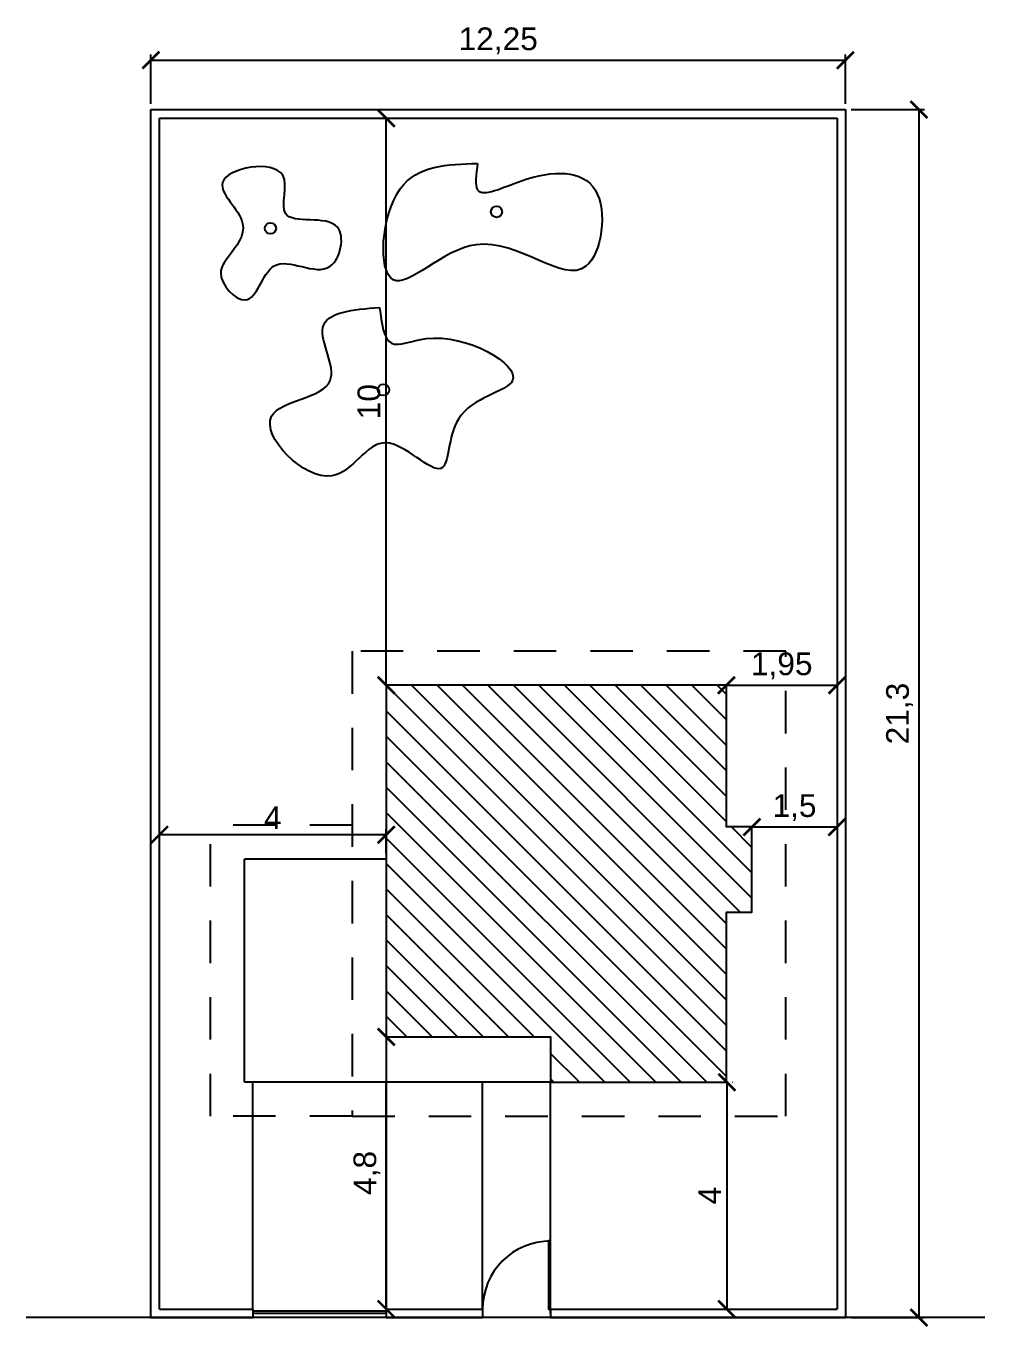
# Model space of a CAD drawing. Header units: millimetres. Extents: x 3232 to 3409, y 1223 to 1316.
# Drawn here: x 3251.54 to 3268.46, y 1268.51 to 1291.45 of the extents above; entities that cross this region are included whole.
import ezdxf

# ---------------------------------------------------------------- set-up
doc = ezdxf.new("R2010")
doc.units = ezdxf.units.MM
doc.linetypes.add('HIDDEN2', pattern=[4.7625, 3.175, -1.5875])
doc.linetypes.add('JIS_02_0.7', pattern=[1.35, 0.75, -0.6])
for name, color, linetype in [('COTAS E TEXTOS', 7, 'Continuous'), ('ESQUADRIAS', 3, 'Continuous'), ('HACHURAS', 8, 'Continuous'), ('PAREDES', 4, 'Continuous'), ('PISO', 2, 'Continuous'), ('PROJEÇÕES', 8, 'HIDDEN2'), ('VEGETAÇÃO', 91, 'Continuous')]:
    doc.layers.add(name, color=color, linetype=linetype)
doc.styles.get("Standard").update_dxf_attribs({"font": 'arial.ttf'})
doc.dimstyles.new('1 200 COTAS EXTERNAS', dxfattribs={"dimtxt": 0.4, "dimasz": 0.3, "dimexe": 0.1, "dimexo": 0.1, "dimgap": 0.1, "dimtad": 1, "dimtxsty": 'Standard', "dimblk": 'ARCHTICK', "dimcen": 2.5, "dimclrd": 256, "dimclre": 256, "dimclrt": 256, "dimazin": 0, "dimtfac": 1, "dimtmove": 2, "dimatfit": 3, "dimldrblk": 'ARCHTICK', "dimfxl": 1, "dimlwd": -1, "dimarcsym": 0})

# ---------------------------------------------------------------- blocks, each defined once
blk = doc.blocks.new('_ArchTick')
at = {"color": 0, "linetype": 'ByBlock', "const_width": 0.15}
blk.add_lwpolyline([(-0.5, -0.5), (0.5, 0.5)], dxfattribs=at)
blk = doc.blocks.new('*D7')
at = {"layer": 'COTAS E TEXTOS', "transparency": 16777216}
blk.add_line((3257.897, 1279.828), (3257.897, 1289.828), dxfattribs=at)
at = {"layer": 'Defpoints', "color": 0, "transparency": 16777216}
for p in [(3257.897, 1289.828), (3257.897, 1289.828), (3257.897, 1279.828)]:
    blk.add_point(p, dxfattribs=at)
at = {"layer": 'COTAS E TEXTOS', "transparency": 16777216, "xscale": 0.3, "yscale": 0.3, "zscale": 0.3}
for p, rotation in [((3257.897, 1289.828), 90), ((3257.897, 1279.828), 270)]:
    blk.add_blockref('_ArchTick', p, dxfattribs=dict(at, rotation=rotation))
at = {"layer": 'COTAS E TEXTOS', "transparency": 16777216, "insert": (3257.593, 1284.828), "char_height": 0.4, "attachment_point": 5, "rotation": 90}
blk.add_mtext('10', dxfattribs=at)
blk = doc.blocks.new('*D8')
at = {"layer": 'COTAS E TEXTOS', "transparency": 16777216}
blk.add_line((3263.897, 1279.828), (3265.847, 1279.828), dxfattribs=at)
at = {"layer": 'Defpoints', "color": 0, "transparency": 16777216}
for p in [(3263.897, 1279.828), (3265.847, 1279.828), (3265.847, 1279.828)]:
    blk.add_point(p, dxfattribs=at)
at = {"layer": 'COTAS E TEXTOS', "transparency": 16777216, "xscale": 0.3, "yscale": 0.3, "zscale": 0.3, "rotation": 180}
blk.add_blockref('_ArchTick', (3263.897, 1279.828), dxfattribs=at)
at = {"layer": 'COTAS E TEXTOS', "transparency": 16777216, "xscale": 0.3, "yscale": 0.3, "zscale": 0.3}
blk.add_blockref('_ArchTick', (3265.847, 1279.828), dxfattribs=at)
at = {"layer": 'COTAS E TEXTOS', "transparency": 16777216, "insert": (3264.872, 1280.168), "char_height": 0.4, "attachment_point": 5}
blk.add_mtext('1,95', dxfattribs=at)
blk = doc.blocks.new('*D9')
at = {"layer": 'COTAS E TEXTOS', "transparency": 16777216}
blk.add_line((3264.347, 1277.328), (3265.847, 1277.328), dxfattribs=at)
at = {"layer": 'Defpoints', "color": 0, "transparency": 16777216}
for p in [(3264.347, 1277.328), (3265.847, 1277.328), (3265.847, 1277.328)]:
    blk.add_point(p, dxfattribs=at)
at = {"layer": 'COTAS E TEXTOS', "transparency": 16777216, "xscale": 0.3, "yscale": 0.3, "zscale": 0.3, "rotation": 180}
blk.add_blockref('_ArchTick', (3264.347, 1277.328), dxfattribs=at)
at = {"layer": 'COTAS E TEXTOS', "transparency": 16777216, "xscale": 0.3, "yscale": 0.3, "zscale": 0.3}
blk.add_blockref('_ArchTick', (3265.847, 1277.328), dxfattribs=at)
at = {"layer": 'COTAS E TEXTOS', "transparency": 16777216, "insert": (3265.097, 1277.668), "char_height": 0.4, "attachment_point": 5}
blk.add_mtext('1,5', dxfattribs=at)
blk = doc.blocks.new('*D10')
at = {"layer": 'COTAS E TEXTOS', "transparency": 16777216}
blk.add_line((3263.904, 1272.828), (3263.904, 1268.828), dxfattribs=at)
at = {"layer": 'COTAS E TEXTOS', "lineweight": -2, "transparency": 16777216}
for p, q in [((3263.997, 1272.828), (3264.004, 1272.828)), ((3263.997, 1268.828), (3264.004, 1268.828))]:
    blk.add_line(p, q, dxfattribs=at)
at = {"layer": 'Defpoints', "color": 0, "transparency": 16777216}
for p in [(3263.897, 1272.828), (3263.897, 1268.828), (3263.904, 1268.828)]:
    blk.add_point(p, dxfattribs=at)
at = {"layer": 'COTAS E TEXTOS', "transparency": 16777216, "xscale": 0.3, "yscale": 0.3, "zscale": 0.3}
for p, rotation in [((3263.904, 1272.828), 90), ((3263.904, 1268.828), 270)]:
    blk.add_blockref('_ArchTick', p, dxfattribs=dict(at, rotation=rotation))
at = {"layer": 'COTAS E TEXTOS', "transparency": 16777216, "insert": (3263.604, 1270.828), "char_height": 0.4, "attachment_point": 5, "rotation": 90}
blk.add_mtext('4', dxfattribs=at)
blk = doc.blocks.new('*D11')
at = {"layer": 'COTAS E TEXTOS', "transparency": 16777216}
blk.add_line((3257.897, 1273.628), (3257.897, 1268.828), dxfattribs=at)
at = {"layer": 'Defpoints', "color": 0, "transparency": 16777216}
for p in [(3257.897, 1273.628), (3257.897, 1268.828), (3257.897, 1268.828)]:
    blk.add_point(p, dxfattribs=at)
at = {"layer": 'COTAS E TEXTOS', "transparency": 16777216, "xscale": 0.3, "yscale": 0.3, "zscale": 0.3}
for p, rotation in [((3257.897, 1273.628), 90), ((3257.897, 1268.828), 270)]:
    blk.add_blockref('_ArchTick', p, dxfattribs=dict(at, rotation=rotation))
at = {"layer": 'COTAS E TEXTOS', "transparency": 16777216, "insert": (3257.557, 1271.228), "char_height": 0.4, "attachment_point": 5, "rotation": 90}
blk.add_mtext('4,8', dxfattribs=at)
blk = doc.blocks.new('*D12')
at = {"layer": 'COTAS E TEXTOS', "lineweight": -2, "transparency": 16777216}
for p, q in [((3253.897, 1276.861), (3253.897, 1277.291)), ((3257.897, 1276.861), (3257.897, 1277.291))]:
    blk.add_line(p, q, dxfattribs=at)
at = {"layer": 'COTAS E TEXTOS', "transparency": 16777216}
blk.add_line((3257.897, 1277.191), (3253.897, 1277.191), dxfattribs=at)
at = {"layer": 'Defpoints', "color": 0, "transparency": 16777216}
for p in [(3253.897, 1277.191), (3253.897, 1276.761), (3257.897, 1276.761)]:
    blk.add_point(p, dxfattribs=at)
at = {"layer": 'COTAS E TEXTOS', "transparency": 16777216, "xscale": 0.3, "yscale": 0.3, "zscale": 0.3, "rotation": 180}
blk.add_blockref('_ArchTick', (3253.897, 1277.191), dxfattribs=at)
at = {"layer": 'COTAS E TEXTOS', "transparency": 16777216, "xscale": 0.3, "yscale": 0.3, "zscale": 0.3}
blk.add_blockref('_ArchTick', (3257.897, 1277.191), dxfattribs=at)
at = {"layer": 'COTAS E TEXTOS', "transparency": 16777216, "insert": (3255.897, 1277.491), "char_height": 0.4, "attachment_point": 5}
blk.add_mtext('4', dxfattribs=at)
blk = doc.blocks.new('*D36')
at = {"layer": 'COTAS E TEXTOS', "lineweight": -2, "transparency": 16777216}
for p, q in [((3253.747, 1290.078), (3253.747, 1290.949)), ((3265.997, 1290.078), (3265.997, 1290.949))]:
    blk.add_line(p, q, dxfattribs=at)
at = {"layer": 'COTAS E TEXTOS', "transparency": 16777216}
blk.add_line((3253.747, 1290.849), (3265.997, 1290.849), dxfattribs=at)
at = {"layer": 'Defpoints', "color": 0, "transparency": 16777216}
for p in [(3265.997, 1290.849), (3253.747, 1289.978), (3265.997, 1289.978)]:
    blk.add_point(p, dxfattribs=at)
at = {"layer": 'COTAS E TEXTOS', "transparency": 16777216, "xscale": 0.3, "yscale": 0.3, "zscale": 0.3, "rotation": 180}
blk.add_blockref('_ArchTick', (3253.747, 1290.849), dxfattribs=at)
at = {"layer": 'COTAS E TEXTOS', "transparency": 16777216, "xscale": 0.3, "yscale": 0.3, "zscale": 0.3}
blk.add_blockref('_ArchTick', (3265.997, 1290.849), dxfattribs=at)
at = {"layer": 'COTAS E TEXTOS', "transparency": 16777216, "insert": (3259.872, 1291.189), "char_height": 0.4, "attachment_point": 5}
blk.add_mtext('12,25', dxfattribs=at)
blk = doc.blocks.new('*D37')
at = {"layer": 'COTAS E TEXTOS', "lineweight": -2, "transparency": 16777216}
for p, q in [((3266.097, 1289.978), (3267.391, 1289.978)), ((3266.097, 1268.678), (3267.391, 1268.678))]:
    blk.add_line(p, q, dxfattribs=at)
at = {"layer": 'COTAS E TEXTOS', "transparency": 16777216}
blk.add_line((3267.291, 1289.978), (3267.291, 1268.678), dxfattribs=at)
at = {"layer": 'Defpoints', "color": 0, "transparency": 16777216}
for p in [(3265.997, 1289.978), (3265.997, 1268.678), (3267.291, 1268.678)]:
    blk.add_point(p, dxfattribs=at)
at = {"layer": 'COTAS E TEXTOS', "transparency": 16777216, "xscale": 0.3, "yscale": 0.3, "zscale": 0.3}
for p, rotation in [((3267.291, 1289.978), 90), ((3267.291, 1268.678), 270)]:
    blk.add_blockref('_ArchTick', p, dxfattribs=dict(at, rotation=rotation))
at = {"layer": 'COTAS E TEXTOS', "transparency": 16777216, "insert": (3266.951, 1279.328), "char_height": 0.4, "attachment_point": 5, "rotation": 90}
blk.add_mtext('21,3', dxfattribs=at)

msp = doc.modelspace()

# ---------------------------------------------------------------- hatches: boundary and pattern name
at = {"layer": 'HACHURAS'}
h = msp.add_hatch(dxfattribs=at)
h.set_pattern_fill('ANSI31', color=256, scale=0.1, angle=90)
h.paths.add_polyline_path([(3264.347, 1277.328), (3263.897, 1277.328), (3263.897, 1279.828), (3257.897, 1279.828), (3257.897, 1273.628), (3260.797, 1273.628), (3260.797, 1272.828), (3263.897, 1272.828), (3263.897, 1275.828), (3264.347, 1275.828)])

# ---------------------------------------------------------------- linework, layer by layer
at = {"layer": 'ESQUADRIAS'}
for points in [[(3260.797, 1268.828), (3260.797, 1270.028), (3260.757, 1270.028), (3260.757, 1268.828), (3260.757, 1268.828)], [(3255.547, 1268.753), (3257.897, 1268.753), (3257.897, 1268.793), (3255.547, 1268.793), (3255.547, 1268.753)]]:
    msp.add_lwpolyline(points, dxfattribs=at)
at = {"layer": 'PAREDES'}
for p, q in [((3253.747, 1289.978), (3265.997, 1289.978)), ((3253.747, 1268.678), (3253.747, 1289.978)), ((3265.997, 1289.978), (3265.997, 1268.678)), ((3253.897, 1289.828), (3265.847, 1289.828)), ((3253.897, 1268.828), (3253.897, 1289.828)), ((3265.847, 1289.828), (3265.847, 1268.828)), ((3253.897, 1268.828), (3255.547, 1268.828)), ((3255.547, 1268.828), (3255.547, 1268.678)), ((3257.897, 1268.828), (3259.597, 1268.828)), ((3257.897, 1268.828), (3257.897, 1268.678)), ((3260.797, 1268.828), (3265.847, 1268.828)), ((3260.797, 1268.828), (3260.797, 1268.678)), ((3253.747, 1268.678), (3255.547, 1268.678)), ((3257.897, 1268.678), (3259.597, 1268.678)), ((3260.797, 1268.678), (3265.997, 1268.678))]:
    msp.add_line(p, q, dxfattribs=at)
msp.add_lwpolyline([(3257.897, 1273.628), (3260.797, 1273.628), (3260.797, 1272.828), (3263.897, 1272.828), (3263.897, 1275.828), (3264.347, 1275.828), (3264.347, 1277.328), (3263.897, 1277.328), (3263.897, 1279.828), (3257.897, 1279.828), (3257.897, 1273.628)], dxfattribs=at)
at = {"layer": 'PISO'}
for p, q in [((3255.397, 1272.828), (3255.397, 1276.761)), ((3257.897, 1276.761), (3255.397, 1276.761)), ((3260.797, 1272.828), (3255.397, 1272.828)), ((3259.597, 1268.828), (3259.597, 1268.678)), ((3268.457, 1268.678), (3251.544, 1268.678))]:
    msp.add_line(p, q, dxfattribs=at)
at = {"layer": 'PISO', "color": 1}
for p, q in [((3255.547, 1268.828), (3255.547, 1272.828)), ((3257.897, 1268.828), (3257.897, 1272.828)), ((3259.597, 1268.828), (3259.597, 1272.828)), ((3260.797, 1268.753), (3260.797, 1272.828))]:
    msp.add_line(p, q, dxfattribs=at)
at = {"layer": 'PISO', "color": 8}
for p, q in [((3257.897, 1268.678), (3255.547, 1268.678)), ((3260.797, 1268.678), (3259.597, 1268.678))]:
    msp.add_line(p, q, dxfattribs=at)
at = {"layer": 'PISO'}
msp.add_lwpolyline([(3260.757, 1268.828), (3260.797, 1268.828)], dxfattribs=at)
msp.add_arc((3260.797, 1268.828), 1.2, 90, 180, dxfattribs=at)
at = {"layer": 'PROJEÇÕES', "linetype": 'JIS_02_0.7'}
for p, q in [((3254.797, 1272.228), (3254.797, 1277.361)), ((3257.297, 1277.361), (3254.797, 1277.361)), ((3257.297, 1272.228), (3254.797, 1272.228))]:
    msp.add_line(p, q, dxfattribs=at)
msp.add_lwpolyline([(3257.297, 1272.228), (3264.947, 1272.228), (3264.947, 1280.428), (3257.297, 1280.428), (3257.297, 1272.228)], dxfattribs=at)
at = {"layer": 'VEGETAÇÃO'}
for centre, radius in [((3259.842, 1288.176), 0.0986), ((3255.855, 1287.884), 0.0986), ((3257.849, 1285.036), 0.102)]:
    msp.add_circle(centre, radius, dxfattribs=at)
for points in [[(3255.108, 1287.376), (3255.365, 1287.969), (3255.011, 1288.691), (3256.071, 1288.819), (3256.12, 1288.146), (3257.035, 1287.905), (3256.907, 1287.215), (3255.911, 1287.215), (3255.413, 1286.622), (3254.979, 1287.103), (3255.108, 1287.376)], [(3259.509, 1289.028), (3258.144, 1288.579), (3258.017, 1286.979), (3259.485, 1287.596), (3261.42, 1287.215), (3261.581, 1288.563), (3260.28, 1288.723), (3259.509, 1288.563), (3259.509, 1289.028)], [(3257.78, 1286.489), (3256.779, 1286.135), (3256.908, 1285.199), (3255.874, 1284.57), (3256.94, 1283.521), (3257.893, 1284.102), (3258.862, 1283.65), (3259.169, 1284.521), (3260.122, 1285.199), (3258.604, 1285.941), (3257.99, 1285.86), (3257.78, 1286.489)]]:
    msp.add_spline(points, degree=3, dxfattribs=at)

# ---------------------------------------------------------------- dimensions: what is measured, and where the dimension line sits
at = {"layer": 'COTAS E TEXTOS'}
for base, p1, p2, picture, middle in [((3265.997, 1290.849), (3253.747, 1289.978), (3265.997, 1289.978), '*D36', (3259.872, 1291.189)), ((3265.847, 1279.828), (3263.897, 1279.828), (3265.847, 1279.828), '*D8', (3264.872, 1280.168)), ((3265.847, 1277.328), (3264.347, 1277.328), (3265.847, 1277.328), '*D9', (3265.097, 1277.668)), ((3253.897, 1277.191), (3257.897, 1276.761), (3253.897, 1276.761), '*D12', (3255.897, 1277.491))]:
    dim = msp.add_linear_dim(base=base, p1=p1, p2=p2, dimstyle='1 200 COTAS EXTERNAS', dxfattribs=at)
    dim.commit()
    dim.dimension.update_dxf_attribs({"geometry": picture, "text_midpoint": middle})
for base, p1, p2, picture, middle in [((3267.291, 1268.678), (3265.997, 1289.978), (3265.997, 1268.678), '*D37', (3266.951, 1279.328)), ((3257.897, 1289.828), (3257.897, 1279.828), (3257.897, 1289.828), '*D7', (3257.593, 1284.828)), ((3257.897, 1268.828), (3257.897, 1273.628), (3257.897, 1268.828), '*D11', (3257.557, 1271.228)), ((3263.904, 1268.828), (3263.897, 1272.828), (3263.897, 1268.828), '*D10', (3263.604, 1270.828))]:
    dim = msp.add_linear_dim(base=base, p1=p1, p2=p2, angle=90, dimstyle='1 200 COTAS EXTERNAS', dxfattribs=at)
    dim.commit()
    dim.dimension.update_dxf_attribs({"geometry": picture, "text_midpoint": middle})

doc.saveas('drawing.dxf')
